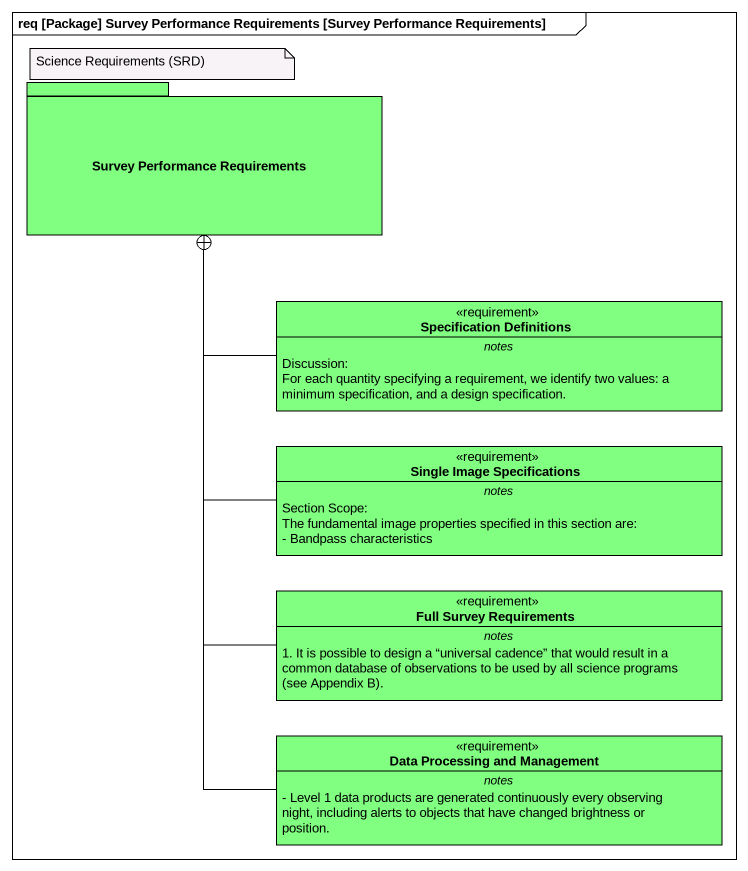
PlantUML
@startuml
mainframe req [Package] Survey Performance Requirements [Survey Performance Requirements]
hide circle
hide empty members
skinparam classAttributeIconSize 0
package "Survey Performance Requirements" as Survey_Performance #80FF80 {
}
class "Specification Definitions" as Specification_Definitions <<requirement>> #80FF80 {
  -- notes --
  Discussion:
  For each quantity specifying a requirement, we identify two values: a minimum specification, and a design specification.
}
class "Single Image Specifications" as Single_Image_Specifications <<requirement>> #80FF80 {
  -- notes --
  Section Scope:
  The fundamental image properties specified in this section are:
  - Bandpass characteristics
}
class "Full Survey Requirements" as Full_Survey_Requirements <<requirement>> #80FF80 {
  -- notes --
  {field} 1. It is possible to design a “universal cadence” that would result in a common database of observations to be used by all science programs (see Appendix B).
}
class "Data Processing and Management" as Data_Processing_and <<requirement>> #80FF80 {
  -- notes --
  - Level 1 data products are generated continuously every observing night, including alerts to objects that have changed brightness or position.
}
Specification_Definitions -up-+ Survey_Performance
Single_Image_Specifications -up-+ Survey_Performance
Full_Survey_Requirements -up-+ Survey_Performance
Data_Processing_and -up-+ Survey_Performance
note as N1
  Science Requirements (SRD)
end note
@enduml
